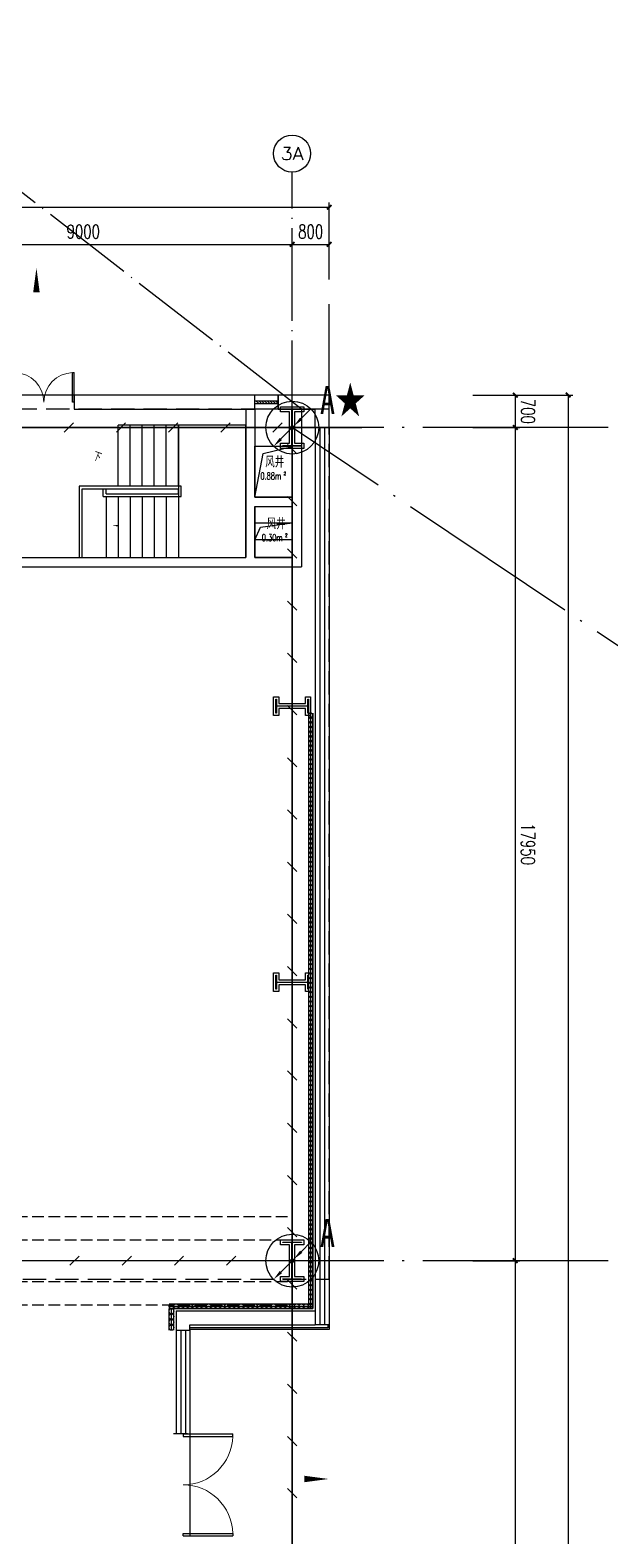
# Model space of a CAD drawing. Extents: x -1396510 to 1250330, y -1892470 to 1623980.
# Drawn here: x -134500 to -122005, y -1598504 to -1566060 of the extents above; entities that cross this region are included whole.
import ezdxf
from ezdxf.enums import TextEntityAlignment as Align

# ---------------------------------------------------------------- set-up
doc = ezdxf.new("R2010")
doc.units = 0
doc.header["$LTSCALE"] = 1000
doc.header["$MEASUREMENT"] = 0
for name, pattern in [('CENTER2', [1.125, 0.75, -0.125, 0.125, -0.125]), ('DASH', [0.35, 0.25, -0.1]), ('DOTE', [2.42, 2, -0.2, 0.02, -0.2])]:
    doc.linetypes.add(name, pattern=pattern)
doc.layers.get('Defpoints').update_dxf_attribs({"color": 210})
for name, color, linetype in [('10平面$0$WINDOW', 4, 'Continuous'), ('A-AXIS-D', 1, 'Continuous'), ('A-AXIS-DOTE', 14, 'DOTE'), ('A-AXIS-DP', 126, 'Continuous'), ('A-AXIS-SYMB', 3, 'Continuous'), ('A-CURTAIN', 134, 'Continuous'), ('A-HATCH-2', 251, 'Continuous'), ('A-HRAIL', 173, 'Continuous'), ('A-STAIR', 150, 'Continuous'), ('A-WINDOW', 140, 'Continuous'), ('A-防火门窗', 1, 'Continuous'), ('AS-COLN', 6, 'Continuous'), ('AS-WALL', 40, 'Continuous'), ('AS-结构边线层', 200, 'Continuous'), ('CURTWALL', 4, 'Continuous'), ('LWIRE', 4, 'Continuous'), ('SHTLN', 4, 'Continuous'), ('TEL_TEXT', 7, 'Continuous'), ('WINDOW', 4, 'Continuous'), ('WIRE-接地', 4, 'Continuous'), ('WIRE-照明', 1, 'Continuous'), ('建-窗', 4, 'Continuous'), ('建-箭头', 3, 'Continuous')]:
    doc.layers.add(name, color=color, linetype=linetype)
doc.layers.add('A-云线2', color=3, linetype='Continuous', plot=False)
doc.styles.add('-宋体', font='', dxfattribs={"width": 0.8})
doc.styles.add('_TCH_AXIS', font='COMPLEX', dxfattribs={"bigfont": 'GBCBIG'})
doc.styles.add('_TCH_DIM_T3', font='SIMPLEX', dxfattribs={"width": 0.705882, "bigfont": 'GBCBIG'})
doc.styles.add('A-AREA', font='SIMPLEX', dxfattribs={"bigfont": 'GBCBIG'})
doc.styles.add('A-DIM_T3', font='SIMPLEX', dxfattribs={"width": 0.705882, "bigfont": 'GBCBIG'})
doc.styles.add('A-STANDARD', font='SIMPLEX', dxfattribs={"bigfont": 'GBCBIG'})
doc.styles.get("Standard").update_dxf_attribs({"font": 'gbenor.shx', "bigfont": 'gbcbig.shx'})
doc.styles.get('-宋体').set_extended_font_data('SimSun')
doc.dimstyles.new('_TCH_ARCH&&100', dxfattribs={"dimtxt": 297.5, "dimasz": 100, "dimexe": 100, "dimexo": 100, "dimgap": 126.25, "dimtad": 1, "dimdec": 0, "dimzin": 0, "dimdsep": 46, "dimtxsty": '_TCH_DIM_T3', "dimblk": 'ARCHTICK', "dimcen": 0.09, "dimclrt": 7, "dimazin": 2, "dimtfac": 1, "dimtdec": 0, "dimtix": 1, "dimtmove": 2, "dimatfit": 3, "dimfxl": 0, "dimtolj": 1, "dimtzin": 0, "dimarcsym": 0})
doc.dimstyles.new('A-DIM&&100', dxfattribs={"dimtxt": 297.5, "dimasz": 100, "dimexe": 100, "dimexo": 100, "dimgap": 126.25, "dimtad": 1, "dimdec": 0, "dimzin": 0, "dimdsep": 46, "dimtxsty": 'A-DIM_T3', "dimblk": 'ARCHTICK', "dimcen": 0.09, "dimclrt": 7, "dimazin": 2, "dimtfac": 1, "dimtdec": 0, "dimtix": 1, "dimtmove": 2, "dimatfit": 3, "dimfxl": 0, "dimtolj": 1, "dimtzin": 0, "dimarcsym": 0})

# ---------------------------------------------------------------- blocks, each defined once
blk = doc.blocks.new('_ArchTick')
at = {"color": 0, "linetype": 'ByBlock', "const_width": 0.4}
blk.add_lwpolyline([(-0.5, -0.5), (0.5, 0.5)], dxfattribs=at)
blk = doc.blocks.new('*D503')
at = {"layer": 'A-AXIS-D', "color": 0, "lineweight": -2, "transparency": 16777216}
for p, q in [((187894, 700), (188910, 700)), ((188810, 700), (188810, 0)), ((187894, 0), (188910, 0))]:
    blk.add_line(p, q, dxfattribs=at)
at = {"layer": 'Defpoints', "color": 0, "transparency": 16777216}
for p in [(187794, 700), (187794, 0), (188810, 0)]:
    blk.add_point(p, dxfattribs=at)
at = {"layer": 'A-AXIS-D', "color": 0, "lineweight": -2, "transparency": 16777216, "xscale": 100, "yscale": 100, "zscale": 100}
for p, rotation in [((188810, 700), 90), ((188810, 0), 270)]:
    blk.add_blockref('_ArchTick', p, dxfattribs=dict(at, rotation=rotation))
at = {"layer": 'A-AXIS-D', "color": 7, "transparency": 16777216, "insert": (189085, 350), "char_height": 297.5, "attachment_point": 5, "rotation": 270, "style": 'A-DIM_T3'}
blk.add_mtext('\\A1;700', dxfattribs=at)
blk = doc.blocks.new('*D504')
at = {"layer": 'A-AXIS-D', "color": 0, "lineweight": -2, "transparency": 16777216}
for p, q in [((187894, 0), (188910, 0)), ((188810, 0), (188810, -17950)), ((187894, -17950), (188910, -17950))]:
    blk.add_line(p, q, dxfattribs=at)
at = {"layer": 'Defpoints', "color": 0, "transparency": 16777216}
for p in [(187794, 0), (187794, -17950), (188810, -17950)]:
    blk.add_point(p, dxfattribs=at)
at = {"layer": 'A-AXIS-D', "color": 0, "lineweight": -2, "transparency": 16777216, "xscale": 100, "yscale": 100, "zscale": 100}
for p, rotation in [((188810, 0), 90), ((188810, -17950), 270)]:
    blk.add_blockref('_ArchTick', p, dxfattribs=dict(at, rotation=rotation))
at = {"layer": 'A-AXIS-D', "color": 7, "transparency": 16777216, "insert": (189085, -8975), "char_height": 297.5, "attachment_point": 5, "rotation": 270, "style": 'A-DIM_T3'}
blk.add_mtext('\\A1;17950', dxfattribs=at)
blk = doc.blocks.new('*D505')
at = {"layer": 'A-AXIS-D', "color": 0, "lineweight": -2, "transparency": 16777216}
for p, q in [((187894, -17950), (188910, -17950)), ((188810, -17950), (188810, -35900)), ((187894, -35900), (188910, -35900))]:
    blk.add_line(p, q, dxfattribs=at)
at = {"layer": 'Defpoints', "color": 0, "transparency": 16777216}
for p in [(187794, -17950), (187794, -35900), (188810, -35900)]:
    blk.add_point(p, dxfattribs=at)
at = {"layer": 'A-AXIS-D', "color": 0, "lineweight": -2, "transparency": 16777216, "xscale": 100, "yscale": 100, "zscale": 100}
for p, rotation in [((188810, -17950), 90), ((188810, -35900), 270)]:
    blk.add_blockref('_ArchTick', p, dxfattribs=dict(at, rotation=rotation))
at = {"layer": 'A-AXIS-D', "color": 7, "transparency": 16777216, "insert": (189085, -26925), "char_height": 297.5, "attachment_point": 5, "rotation": 270, "style": 'A-DIM_T3'}
blk.add_mtext('\\A1;17950', dxfattribs=at)
blk = doc.blocks.new('4324324')
at = {"layer": 'A-HATCH-2', "color": 8, "linetype": 'DASH'}
for p, q in [((-294754, 603720), (-128854, 603720)), ((-294754, 603220), (-128854, 603220)), ((-294754, 602320), (-128854, 602320)), ((-294754, 601820), (-128854, 601820))]:
    blk.add_line(p, q, dxfattribs=at)
blk = doc.blocks.new('w42343243')
at = {"layer": 'A-HATCH-2', "color": 8}
blk.add_lwpolyline([(-165104, 621070), (-164604, 621070), (-164604, 620958), (-164800, 620958), (-164800, 620282), (-164604, 620282), (-164604, 620170), (-165104, 620170), (-165104, 620282), (-164908, 620282), (-164908, 620958), (-165104, 620958)], close=True, dxfattribs=at)
at = {"layer": 'AS-COLN', "color": 3}
blk.add_lwpolyline([(-165054, 621020), (-164654, 621020), (-164654, 621008), (-164850, 621008), (-164850, 620232), (-164654, 620232), (-164654, 620220), (-165054, 620220), (-165054, 620232), (-164858, 620232), (-164858, 621008), (-165054, 621008)], close=True, dxfattribs=at)
blk = doc.blocks.new('nt66')
at = {"layer": 'A-HATCH-2', "color": 8}
blk.add_lwpolyline([(-195840, 766870), (-195440, 766870), (-195440, 766758), (-195586, 766758), (-195586, 766182), (-195440, 766182), (-195440, 766070), (-195840, 766070), (-195840, 766182), (-195694, 766182), (-195694, 766758), (-195840, 766758)], close=True, dxfattribs=at)
at = {"layer": 'AS-COLN'}
blk.add_lwpolyline([(-195790, 766820), (-195490, 766820), (-195490, 766808), (-195636, 766808), (-195636, 766132), (-195490, 766132), (-195490, 766120), (-195790, 766120), (-195790, 766132), (-195644, 766132), (-195644, 766808), (-195790, 766808)], close=True, dxfattribs=at)
blk = doc.blocks.new('42343')
at = {"rotation": 270}
for p in [(-895324, 419080), (-895324, 413130)]:
    blk.add_blockref('nt66', p, dxfattribs=at)
at = {"layer": 'A-WINDOW'}
for p in [(36000, 100), (36000, -17850)]:
    blk.add_blockref('w42343243', p, dxfattribs=at)
blk = doc.blocks.new('324324')
at = {"layer": 'A-STAIR'}
for p, q in [((-28320, -15058), (-28320, -13743)), ((-28060, -15058), (-28060, -13743)), ((-27800, -15058), (-27800, -13743)), ((-27540, -15058), (-27540, -13743)), ((-27280, -15058), (-27280, -13743)), ((-27020, -15058), (-27020, -13743)), ((-25570, -13743), (-27020, -13743)), ((-27020, -13743), (-27020, -16593)), ((-25570, -16593), (-25570, -13743)), ((-26960, -15058), (-29160, -15058)), ((-29160, -15058), (-29160, -16593)), ((-27020, -15118), (-29100, -15118)), ((-29100, -15118), (-29100, -16593)), ((-28640, -15278), (-28640, -15118)), ((-27020, -15118), (-28580, -15118)), ((-28580, -15218), (-28580, -15118)), ((-28580, -15218), (-27020, -15218)), ((-28580, -15218), (-27020, -15218)), ((-27020, -15218), (-27020, -15118)), ((-26960, -15278), (-26960, -15058)), ((-28640, -15278), (-26960, -15278)), ((-28580, -15278), (-28580, -16593)), ((-28320, -15278), (-28320, -16593)), ((-28060, -15278), (-28060, -16593)), ((-27800, -15278), (-27800, -16593)), ((-27540, -15278), (-27540, -16593)), ((-27280, -15278), (-27280, -16593)), ((-27020, -15278), (-27020, -16593)), ((-27020, -16593), (-25570, -16593))]:
    blk.add_line(p, q, dxfattribs=at)
blk = doc.blocks.new('*D5829')
at = {"layer": 'A-AXIS-D', "color": 0, "lineweight": -2, "transparency": 16777216}
for p, q in [((188154, 700), (190050, 700)), ((189950, 700), (189950, -72500)), ((188154, -72500), (190050, -72500))]:
    blk.add_line(p, q, dxfattribs=at)
at = {"layer": 'Defpoints', "color": 0, "transparency": 16777216}
for p in [(188054, 700), (188054, -72500), (189950, -72500)]:
    blk.add_point(p, dxfattribs=at)
at = {"layer": 'A-AXIS-D', "color": 0, "lineweight": -2, "transparency": 16777216, "xscale": 100, "yscale": 100, "zscale": 100}
for p, rotation in [((189950, 700), 90), ((189950, -72500), 270)]:
    blk.add_blockref('_ArchTick', p, dxfattribs=dict(at, rotation=rotation))
at = {"layer": 'A-AXIS-D', "color": 7, "transparency": 16777216, "insert": (190225, -35900), "char_height": 297.5, "attachment_point": 5, "rotation": 270, "style": '_TCH_DIM_T3'}
blk.add_mtext('\\A1;73200', dxfattribs=at)
blk = doc.blocks.new('*D5853')
at = {"layer": 'A-AXIS-D', "color": 0, "lineweight": -2, "transparency": 16777216}
for p, q in [((175000, 3190), (175000, 4048)), ((175000, 3948), (184000, 3948)), ((184000, 3190), (184000, 4048))]:
    blk.add_line(p, q, dxfattribs=at)
at = {"layer": 'Defpoints', "color": 0, "transparency": 16777216}
for p in [(184000, 3948), (175000, 3090), (184000, 3090)]:
    blk.add_point(p, dxfattribs=at)
at = {"layer": 'A-AXIS-D', "color": 0, "lineweight": -2, "transparency": 16777216, "xscale": 100, "yscale": 100, "zscale": 100, "rotation": 180}
blk.add_blockref('_ArchTick', (175000, 3948), dxfattribs=at)
at = {"layer": 'A-AXIS-D', "color": 0, "lineweight": -2, "transparency": 16777216, "xscale": 100, "yscale": 100, "zscale": 100}
blk.add_blockref('_ArchTick', (184000, 3948), dxfattribs=at)
at = {"layer": 'A-AXIS-D', "color": 7, "transparency": 16777216, "insert": (179500, 4223), "char_height": 297.5, "attachment_point": 5, "style": '_TCH_DIM_T3'}
blk.add_mtext('\\A1;9000', dxfattribs=at)
blk = doc.blocks.new('*D5854')
at = {"layer": 'A-AXIS-D', "color": 0, "lineweight": -2, "transparency": 16777216}
for p, q in [((184000, 3190), (184000, 4048)), ((184000, 3948), (184800, 3948)), ((184800, 3190), (184800, 4048))]:
    blk.add_line(p, q, dxfattribs=at)
at = {"layer": 'Defpoints', "color": 0, "transparency": 16777216}
for p in [(184800, 3948), (184000, 3090), (184800, 3090)]:
    blk.add_point(p, dxfattribs=at)
at = {"layer": 'A-AXIS-D', "color": 0, "lineweight": -2, "transparency": 16777216, "xscale": 100, "yscale": 100, "zscale": 100, "rotation": 180}
blk.add_blockref('_ArchTick', (184000, 3948), dxfattribs=at)
at = {"layer": 'A-AXIS-D', "color": 0, "lineweight": -2, "transparency": 16777216, "xscale": 100, "yscale": 100, "zscale": 100}
blk.add_blockref('_ArchTick', (184800, 3948), dxfattribs=at)
at = {"layer": 'A-AXIS-D', "color": 7, "transparency": 16777216, "insert": (184400, 4223), "char_height": 297.5, "attachment_point": 5, "style": '_TCH_DIM_T3'}
blk.add_mtext('\\A1;800', dxfattribs=at)
blk = doc.blocks.new('*D5855')
at = {"layer": 'A-AXIS-D', "color": 0, "lineweight": -2, "transparency": 16777216}
for p, q in [((-900, 3290), (-900, 4848)), ((-900, 4748), (184800, 4748)), ((184800, 3290), (184800, 4848))]:
    blk.add_line(p, q, dxfattribs=at)
at = {"layer": 'Defpoints', "color": 0, "transparency": 16777216}
for p in [(184800, 4748), (-900, 3190), (184800, 3190)]:
    blk.add_point(p, dxfattribs=at)
at = {"layer": 'A-AXIS-D', "color": 0, "lineweight": -2, "transparency": 16777216, "xscale": 100, "yscale": 100, "zscale": 100, "rotation": 180}
blk.add_blockref('_ArchTick', (-900, 4748), dxfattribs=at)
at = {"layer": 'A-AXIS-D', "color": 0, "lineweight": -2, "transparency": 16777216, "xscale": 100, "yscale": 100, "zscale": 100}
blk.add_blockref('_ArchTick', (184800, 4748), dxfattribs=at)
at = {"layer": 'A-AXIS-D', "color": 7, "transparency": 16777216, "insert": (91950, 5023), "char_height": 297.5, "attachment_point": 5, "style": '_TCH_DIM_T3'}
blk.add_mtext('\\A1;185700', dxfattribs=at)
blk = doc.blocks.new('$DorLib2D$00000002')
for p, q in [((-0.5, 0), (-0.5, 0.4875)), ((-0.475, 0.4875), (-0.5, 0.4875)), ((-0.475, 0), (-0.475, 0.4875)), ((0.475, 0), (0.475, 0.4875)), ((0.475, 0.4875), (0.5, 0.4875)), ((0.5, 0), (0.5, 0.4875)), ((-0.5, 0), (-0.475, 0)), ((0.5, 0), (0.475, 0))]:
    blk.add_line(p, q)
at = {"lineweight": 13}
for centre, start, end in [((-0.4875, 0), 0, 88.53072), ((0.4875, 0), 91.46928, 180)]:
    blk.add_arc(centre, 0.4875, start, end, dxfattribs=at)
blk = doc.blocks.new('*U52')
at = {"color": 0}
for p, q in [((-250, 150), (250, 150)), ((250, 30), (-250, 30)), ((-250, -30), (-190, 30)), ((-190, -30), (-130, 30)), ((-130, -30), (-70, 30)), ((-70, -30), (-10, 30)), ((-10, -30), (50, 30)), ((50, -30), (110, 30)), ((110, -30), (170, 30)), ((170, -30), (230, 30)), ((250, -30), (-250, -30)), ((-250, -150), (250, -150))]:
    blk.add_line(p, q, dxfattribs=at)
for points in [[(-250, -150), (-250, 150)], [(250, -150), (250, 150)]]:
    blk.add_lwpolyline(points, dxfattribs=at)
blk = doc.blocks.new('*U51')
at = {"color": 0, "xscale": 0.001999999996058992, "yscale": 0.003333333333333334, "zscale": 0.001999999996058992}
blk.add_blockref('*U52', (0, 0), dxfattribs=at)
blk = doc.blocks.new('10平面$0$$DorLib2D$00000002')
for p, q in [((-0.5, 0), (-0.5, 0.4875)), ((-0.475, 0.4875), (-0.5, 0.4875)), ((-0.475, 0), (-0.475, 0.4875)), ((0.475, 0), (0.475, 0.4875)), ((0.475, 0.4875), (0.5, 0.4875)), ((0.5, 0), (0.5, 0.4875)), ((-0.5, 0), (-0.475, 0)), ((0.5, 0), (0.475, 0))]:
    blk.add_line(p, q)
at = {"lineweight": 13}
for centre, start, end in [((-0.4875, 0), 0, 88.53072), ((0.4875, 0), 91.46928, 180)]:
    blk.add_arc(centre, 0.4875, start, end, dxfattribs=at)
blk = doc.blocks.new('99平面图例外参$0$$LinePat$圆环')
for points in [[(0, 150), (300, 150)], [(0, 0), (300, 0)], [(0, -150), (300, -150)]]:
    blk.add_lwpolyline(points)
at = {"color": 0}
blk.add_circle((150, 0), 150, dxfattribs=at)
blk = doc.blocks.new('$TelecSys$00000008')
blk.add_line((0.4, 0.4), (-0.4, -0.4))
blk = doc.blocks.new('$TelecSys$00000078')
for p, q in [((1.15, 1.15), (0.55, 0.55)), ((0.104, 0.104), (0.104, 0.104)), ((-0.104, -0.104), (-0.104, -0.104))]:
    blk.add_line(p, q)
at = {"const_width": 0.142}
blk.add_lwpolyline([(-0.071, 0, 1), (0.071, 0, 1)], format="xyb", close=True, dxfattribs=at)
blk.add_solid([(0.62, 0.48), (0.48, 0.62), (0.1, 0.1)])
at = {"width": 0.8, "flags": 9}
blk.add_attdef('A', (0, 0), '', height=0.00002, dxfattribs=at)
blk = doc.blocks.new('$TelecSys$00000080')
for p, q in [((-0.7, -0.7), (0, 0)), ((0.104, 0.104), (0.104, 0.104)), ((-0.104, -0.104), (-0.104, -0.104))]:
    blk.add_line(p, q)
at = {"const_width": 0.142}
blk.add_lwpolyline([(0.071, 0, 1), (-0.071, 0, 1)], format="xyb", close=True, dxfattribs=at)
blk.add_solid([(-0.63, -0.77), (-0.77, -0.63), (-1.15, -1.15)])
at = {"width": 0.8, "flags": 9}
blk.add_attdef('A', (0, 0), '', height=0.00002, rotation=180, dxfattribs=at)
blk = doc.blocks.new('世赫3#厂房一层0821')
at = {"color": 8, "linetype": 'DASH', "ltscale": 2}
blk.add_lwpolyline([(165600, -18350), (184800, -18350), (184800, 399.8), (165600, 399.8)], close=True, dxfattribs=at)
at = {"layer": '10平面$0$WINDOW'}
for p, q in [((179300, 699.9), (178000, 699.9)), ((181799.6, -21680), (181799.6, -23880))]:
    blk.add_line(p, q, dxfattribs=at)
at = {"layer": 'A-AXIS-D'}
blk.add_circle((184000, 5904), 400, dxfattribs=at)
at = {"layer": 'A-AXIS-DOTE', "color": 8}
for p, q in [((184200, 400), (173660, 8564.2)), ((184000, -79980), (184000, 5514))]:
    blk.add_line(p, q, dxfattribs=at)
at = {"layer": 'A-AXIS-DOTE', "color": 8, "ltscale": 2}
for p, q in [((190814.2, 0), (-5155.8, 0)), ((214000, -20100), (184004, 0)), ((190814.2, -17950), (-5155.8, -17950))]:
    blk.add_line(p, q, dxfattribs=at)
at = {"layer": 'A-AXIS-DP'}
blk.add_line((184800, 0), (184800, 2660), dxfattribs=at)
at = {"layer": 'A-AXIS-SYMB', "color": 8}
for points in [[(178490, 1980, 0, 0, 0), (178490, 3440, 0, 140, 0), (178490, 2915, 0, 0, 0)], [(183326.4, -22654.2, 0, 0, 0), (184786.4, -22654.2, 0, 140, 0), (184261.4, -22654.2, 0, 0, 0)]]:
    blk.add_lwpolyline(points, format="xyseb", dxfattribs=at)
at = {"layer": 'A-CURTAIN'}
for points in [[(184800, -19330), (184800, -19430), (181800, -19430)], [(184770, -19330), (184770, -19400), (181800, -19400)]]:
    blk.add_lwpolyline(points, dxfattribs=at)
at = {"layer": 'A-STAIR'}
blk.add_line((181550, 50), (180250, 50), dxfattribs=at)
at = {"layer": 'AS-WALL'}
for p, q in [((183200, 699.9), (179300, 699.9)), ((179300, 699.9), (179300, 399.9)), ((183200, 399.9), (183200, 699.9)), ((184800, 699.9), (183700, 699.9)), ((183700, 699.9), (183700, 399.9)), ((184800, 0), (184800, 699.9)), ((179300, 399.9), (183200, 399.9)), ((183000, 400), (183000, -1600)), ((183200, 400), (183000, 400)), ((183200, 400), (183200, -1500)), ((183700, 399.9), (184500, 399.9)), ((184000, 400), (184000, -1500)), ((184200, 400), (184000, 400)), ((184100, 399.9), (184100, 399.9)), ((184300, 399.9), (184100, 399.9)), ((184300, 399.9), (184100, 399.9)), ((184200, 400), (184200, -1600)), ((184300, 399.9), (184300, 399.9)), ((184500, 0), (184500, 399.9)), ((184500, 0), (184800, 0)), ((183000, -1600), (183000, -2800)), ((183200, -1500), (184000, -1500)), ((184200, -1600), (184200, -3000)), ((183200, -1700), (184000, -1700)), ((183200, -1700), (183200, -2800)), ((184000, -1700), (184000, -2800)), ((177900, -2800), (183000, -2800)), ((183200, -2800), (184000, -2800)), ((177700, -3000), (183100, -3000)), ((183100, -3000), (184200, -3000)), ((181499.6, -19030), (184500, -19030)), ((181499.6, -19030), (181499.6, -19450)), ((181499.6, -19450), (181799.6, -19450)), ((181799.6, -19330), (184500, -19330)), ((181799.6, -19450), (181799.6, -19330))]:
    blk.add_line(p, q, dxfattribs=at)
at = {"layer": 'AS-结构边线层', "color": 8, "ltscale": 100}
for points in [[(183200, -400), (184000, -400), (184000, -1500), (183200, -1500)], [(183200, -1700), (184000, -1700), (184000, -2800), (183200, -2800)], [(183200, -2050), (184000, -2050), (184000, -2420), (183200, -2420)]]:
    blk.add_lwpolyline(points, close=True, dxfattribs=at)
for points in [[(183200, -1500), (183374.2, -555), (184000, -405)], [(183200, -2420), (183319.3, -2147.8), (184000, -2050)]]:
    blk.add_lwpolyline(points, dxfattribs=at)
at = {"layer": 'CURTWALL'}
for p, q in [((184500, 0), (184500, -19180)), ((184800, 0), (184500, 0)), ((184600, 0), (184600, -19180)), ((184700, 0), (184700, -19180)), ((184800, 0), (184800, -19180)), ((184500, -19180), (184500, -19330)), ((184800, -19330), (184500, -19330)), ((184600, -19180), (184600, -19330)), ((184700, -19180), (184700, -19330)), ((184800, -19180), (184800, -19330))]:
    blk.add_line(p, q, dxfattribs=at)
at = {"layer": 'WINDOW'}
for p, q in [((181499.6, -19450), (181499.6, -21680)), ((181599.6, -19450), (181599.6, -21680)), ((181699.6, -19450), (181699.6, -21680)), ((181799.6, -19450), (181799.6, -21680)), ((181745.4, -21680), (181445.1, -21680))]:
    blk.add_line(p, q, dxfattribs=at)
at = {"layer": '建-箭头'}
blk.add_lwpolyline([(179860, -637.5, 0, 0, 0), (181969.5, -637.5, 0, 0, 0), (181969.5, -2112.5, 0, 0, 0), (180120, -2112.5, 0, 40, 0), (180270, -2112.5, 0, 0, 0)], format="xyseb", dxfattribs=at)
at = {"layer": '10平面$0$WINDOW', "zscale": 300}
for name, p, xscale, yscale, rotation in [('$DorLib2D$00000002', (178650, 549.9), 1300, -1300, 179.9999999988313), ('10平面$0$$DorLib2D$00000002', (181649.6, -22780), -2200, 2200, 270.0000000014832)]:
    blk.add_blockref(name, p, dxfattribs=dict(at, xscale=xscale, yscale=yscale, rotation=rotation))
at = {"layer": 'A-HRAIL', "yscale": 0.3333333333111111, "zscale": 0.3333333333111111, "rotation": 90}
for p, xscale in [((184400, -6150.5), -0.3341019207332072), ((184400, -6250.7), -0.3341019207332072), ((184400, -6350.9), -0.3341019207332072), ((184400, -6451.2), -0.3341019207332072), ((184400, -6551.4), -0.3341019207332072), ((184400, -6651.6), -0.3341019207332072), ((184400, -6751.9), -0.3341019207332072), ((184400, -6852.1), -0.3341019207332072), ((184400, -6952.3), -0.3341019207332072), ((184400, -7052.6), -0.3341019207332072), ((184400, -7152.8), -0.3341019207332072), ((184400, -7253), -0.3341019207332072), ((184400, -7353.3), -0.3341019207332072), ((184400, -7453.5), -0.3341019207332072), ((184400, -7553.7), -0.3341019207332072), ((184400, -7653.9), -0.3341019207332072), ((184400, -7754.2), -0.3341019207332072), ((184400, -7854.4), -0.3341019207332072), ((184400, -7954.6), -0.3341019207332072), ((184400, -8054.9), -0.3341019207332072), ((184400, -8155.1), -0.3341019207332072), ((184400, -8255.3), -0.3341019207332072), ((184400, -8355.6), -0.3341019207332072), ((184400, -8455.8), -0.3341019207332072), ((184400, -8556), -0.3341019207332072), ((184400, -8656.3), -0.3341019207332072), ((184400, -8756.5), -0.3341019207332072), ((184400, -8856.7), -0.3341019207332072), ((184400, -8956.9), -0.3341019207332072), ((184400, -9057.2), -0.3341019207332072), ((184400, -9157.4), -0.3341019207332072), ((184400, -9257.6), -0.3341019207332072), ((184400, -9357.9), -0.3341019207332072), ((184400, -9458.1), -0.3341019207332072), ((184400, -9558.3), -0.3341019207332072), ((184400, -9658.6), -0.3341019207332072), ((184400, -9758.8), -0.3341019207332072), ((184400, -9859), -0.3341019207332072), ((184400, -9959.2), -0.3341019207332072), ((184400, -10059.5), -0.3341019207332072), ((184400, -10159.7), -0.3341019207332072), ((184400, -10259.9), -0.3341019207332072), ((184400, -10360.2), -0.3341019207332072), ((184400, -10460.4), -0.3341019207332072), ((184400, -10560.6), -0.3341019207332072), ((184400, -10660.9), -0.3341019207332072), ((184400, -10761.1), -0.3341019207332072), ((184400, -10861.3), -0.3341019207332072), ((184400, -10961.6), -0.3341019207332072), ((184400, -11061.8), -0.3341019207332072), ((184400, -11162), -0.3341019207332072), ((184400, -11262.2), -0.3341019207332072), ((184400, -11362.5), -0.3341019207332072), ((184400, -11462.7), -0.3341019207332072), ((184400, -11562.9), -0.3341019207332072), ((184400, -11663.2), -0.3341019207332072), ((184400, -11763.4), -0.3341019207332072), ((184400, -11863.6), -0.3341019207332072), ((184400, -11963.9), -0.3341019207332072), ((184400, -12064.1), -0.3341019207332072), ((184400, -12164.3), -0.3341019207332072), ((184400, -12264.6), -0.3341019207332072), ((184400, -12364.8), -0.3341019207332072), ((184400, -12465), -0.3341019207332072), ((184400, -12565.2), -0.3341019207332072), ((184400, -12665.5), -0.3341019207332072), ((184400, -12765.7), -0.3341019207332072), ((184400, -12865.9), -0.3341019207332072), ((184400, -12966.2), -0.3341019207332072), ((184400, -13066.4), -0.3341019207332072), ((184400, -13166.6), -0.3341019207332072), ((184400, -13266.9), -0.3341019207332072), ((184400, -13367.1), -0.3341019207332072), ((184400, -13467.3), -0.3341019207332072), ((184400, -13567.5), -0.3341019207332072), ((184400, -13667.8), -0.3341019207332072), ((184400, -13768), -0.3341019207332072), ((184400, -13868.2), -0.3341019207332072), ((184400, -13968.5), -0.3341019207332072), ((184400, -14068.7), -0.3341019207332072), ((184400, -14168.9), -0.3341019207332072), ((184400, -14269.2), -0.3341019207332072), ((184400, -14369.4), -0.3341019207332072), ((184400, -14469.6), -0.3341019207332072), ((184400, -14569.9), -0.3341019207332072), ((184400, -14670.1), -0.3341019207332072), ((184400, -14770.3), -0.3341019207332072), ((184400, -14870.5), -0.3341019207332072), ((184400, -14970.8), -0.3341019207332072), ((184400, -15071), -0.3341019207332072), ((184400, -15171.2), -0.3341019207332072), ((184400, -15271.5), -0.3341019207332072), ((184400, -15371.7), -0.3341019207332072), ((184400, -15471.9), -0.3341019207332072), ((184400, -15572.2), -0.3341019207332072), ((184400, -15672.4), -0.3341019207332072), ((184400, -15772.6), -0.3341019207332072), ((184400, -15872.9), -0.3341019207332072), ((184400, -15973.1), -0.3341019207332072), ((184400, -16073.3), -0.3341019207332072), ((184400, -16173.5), -0.3341019207332072), ((184400, -16273.8), -0.3341019207332072), ((184400, -16374), -0.3341019207332072), ((184400, -16474.2), -0.3341019207332072), ((184400, -16574.5), -0.3341019207332072), ((184400, -16674.7), -0.3341019207332072), ((184400, -16774.9), -0.3341019207332072), ((184400, -16875.2), -0.3341019207332072), ((184400, -16975.4), -0.3341019207332072), ((184400, -17075.6), -0.3341019207332072), ((184400, -17175.8), -0.3341019207332072), ((184400, -17276.1), -0.3341019207332072), ((184400, -17376.3), -0.3341019207332072), ((184400, -17476.5), -0.3341019207332072), ((184400, -17576.8), -0.3341019207332072), ((184400, -17677), -0.3341019207332072), ((184400, -17777.2), -0.3341019207332072), ((184400, -17877.5), -0.3341019207332072), ((184400, -17977.7), -0.3341019207332072), ((184400, -18077.9), -0.3341019207332072), ((184400, -18178.2), -0.3341019207332072), ((184400, -18278.4), -0.3341019207332072), ((184400, -18378.6), -0.3341019207332072), ((184400, -18478.8), -0.3341019207332072), ((184400, -18579.1), -0.3341019207332072), ((184400, -18679.3), -0.3341019207332072), ((184400, -18779.5), -0.3341019207332072), ((181400, -19097.5), 0.3916666671966327), ((181400, -19215), 0.3916666671966327), ((184400, -18879.8), -0.3341019207332072), ((181400, -19332.5), 0.3916666671966327), ((181400, -19450), 0.3916666671966327)]:
    blk.add_blockref('99平面图例外参$0$$LinePat$圆环', p, dxfattribs=dict(at, xscale=xscale))
at = {"layer": 'A-HRAIL', "xscale": 0.3333333266804324, "yscale": 0.3333333333111111, "zscale": 0.3333333333111111}
for p in [(181350, -18930), (181450, -18930), (181550, -18930), (181650, -18930), (181750, -18930), (181850, -18930), (181950, -18930), (182050, -18930), (182150, -18930), (182250, -18930), (182350, -18930), (182450, -18930), (182550, -18930), (182650, -18930), (182750, -18930), (182850, -18930), (182950, -18930), (183050, -18930), (183150, -18930), (183250, -18930), (183350, -18930), (183450, -18930), (183550, -18930), (183650, -18930), (183750, -18930), (183850, -18930), (183950, -18930), (184050, -18930), (184150, -18930), (184250, -18930), (184350, -18930)]:
    blk.add_blockref('99平面图例外参$0$$LinePat$圆环', p, dxfattribs=at)
at = {"layer": 'A-WINDOW'}
for name, p in [('42343', (312854.2, -620720)), ('324324', (208569.5, 13792.6)), ('4324324', (312854.2, -620720))]:
    blk.add_blockref(name, p, dxfattribs=at)
at = {"layer": '建-窗', "xscale": 500.000000985252, "yscale": -300, "zscale": 300, "rotation": 179.9999999988313}
blk.add_blockref('*U51', (183450, 549.9), dxfattribs=at)
at = {"layer": 'A-AXIS-D', "color": 7, "style": '_TCH_AXIS'}
blk.add_text('3A', height=276.42, dxfattribs=at).set_placement((183756.5, 5765.8), (184243.5, 5765.8), align=Align.FIT)
at = {"layer": 'A-防火门窗', "color": 8, "style": 'A-AREA'}
for p in [(183420.6, -860), (183450.6, -2190)]:
    blk.add_text('风井', height=241.13, dxfattribs=at).set_placement(p)
at = {"layer": 'A-防火门窗', "color": 8, "style": 'A-AREA', "width": 0.705882}
for s, height, p in [('0.88m', 148.75, (183316.7, -1115.9)), ('2', 74.4, (183816.7, -1028.4)), ('0.30m', 148.75, (183346.7, -2445.9)), ('2', 74.4, (183846.7, -2358.4))]:
    blk.add_text(s, height=height, dxfattribs=at).set_placement(p)
at = {"layer": '建-箭头', "color": 7, "style": 'A-STANDARD'}
blk.add_text('下', height=168.8, rotation=339.92971, dxfattribs=at).set_placement((179688.3, -687.1))
at = {"layer": 'A-AXIS-D'}
for base, p1, p2, picture, middle in [((184800, 4747.8), (-900, 3189.8), (184800, 3189.8), '*D5855', (91950, 5022.8)), ((184000, 3947.8), (175000, 3089.8), (184000, 3089.8), '*D5853', (179500, 4222.8)), ((184800, 3947.8), (184000, 3089.8), (184800, 3089.8), '*D5854', (184400, 4222.8))]:
    dim = blk.add_linear_dim(base=base, p1=p1, p2=p2, angle=0, dimstyle='_TCH_ARCH&&100', dxfattribs=at)
    dim.commit()
    dim.dimension.update_dxf_attribs({"geometry": picture, "text_midpoint": middle, "dimtype": 161})
for base, p1, p2, picture, middle in [((188810, 0), (187794.2, 700), (187794.2, 0), '*D503', (189085, 350)), ((188810, -17950), (187794.2, 0), (187794.2, -17950), '*D504', (189085, -8975)), ((188810, -35900), (187794.2, -17950), (187794.2, -35900), '*D505', (189085, -26925))]:
    dim = blk.add_linear_dim(base=base, p1=p1, p2=p2, angle=270, dimstyle='A-DIM&&100', override={"dimgap": 0}, dxfattribs=at)
    dim.commit()
    dim.dimension.update_dxf_attribs({"geometry": picture, "text_midpoint": middle, "dimtype": 129, "text_rotation": 270})
dim = blk.add_linear_dim(base=(189949.7, -72500.1), p1=(188054.2, 700), p2=(188054.2, -72500.1), angle=270, dimstyle='_TCH_ARCH&&100', dxfattribs=at)
dim.commit()
dim.dimension.update_dxf_attribs({"geometry": '*D5829', "text_midpoint": (190224.7, -35900), "dimtype": 161, "text_rotation": 270})

msp = doc.modelspace()

# ---------------------------------------------------------------- linework, layer by layer
at = {"layer": 'WIRE-接地', "linetype": 'CENTER2', "const_width": 35}
for points in [[(-312858.2, -1646424), (-128850.2, -1646424), (-128850.2, -1574624), (-294858.2, -1574624)], [(-127350.2, -1574624), (-128850.2, -1574624)], [(-301358.2, -1592574), (-128850.2, -1592574)], [(-127350.2, -1592574), (-128850.2, -1592574)]]:
    msp.add_lwpolyline(points, dxfattribs=at)
at = {"layer": 'WIRE-照明', "color": 6, "linetype": 'Continuous'}
for centre in [(-128850.2, -1574624), (-128850.2, -1592574)]:
    msp.add_circle(centre, 569.2, dxfattribs=at)

# ---------------------------------------------------------------- block references
at = {"layer": 'A-云线2'}
msp.add_blockref('世赫3#厂房一层0821', (-312854.2, -1574624), dxfattribs=at)
at = {"layer": 'LWIRE', "xscale": 350, "yscale": 350, "zscale": 350}
for name, p in [('$TelecSys$00000078', (-128850.2, -1574624)), ('$TelecSys$00000080', (-128850.2, -1574624)), ('$TelecSys$00000078', (-128850.2, -1592574)), ('$TelecSys$00000080', (-128850.2, -1592574))]:
    msp.add_blockref(name, p, dxfattribs=at)
at = {"layer": 'SHTLN', "xscale": 250, "yscale": 250, "zscale": 250}
for p, rotation in [((-133666.7, -1574624), 180), ((-132541.7, -1574624), 180), ((-131416.7, -1574624), 180), ((-130291.7, -1574624), 180), ((-129166.7, -1574624), 180), ((-128850.2, -1575086.5), 89.99999999999982), ((-128850.2, -1576211.5), 89.99999999999982), ((-128850.2, -1577336.5), 89.99999999999982), ((-128850.2, -1578461.5), 89.99999999999982), ((-128850.2, -1579586.5), 89.99999999999982), ((-128850.2, -1580711.5), 89.99999999999982), ((-128850.2, -1581836.5), 89.99999999999982), ((-128850.2, -1582961.5), 89.99999999999982), ((-128850.2, -1584086.5), 89.99999999999982), ((-128850.2, -1585211.5), 89.99999999999982), ((-128850.2, -1586336.5), 89.99999999999982), ((-128850.2, -1587461.5), 89.99999999999982), ((-128850.2, -1588586.5), 89.99999999999982), ((-128850.2, -1589711.5), 89.99999999999982), ((-128850.2, -1590836.5), 89.99999999999982), ((-128850.2, -1591961.5), 89.99999999999982), ((-133541.7, -1592574), 359.9999999999997), ((-132416.7, -1592574), 359.9999999999997), ((-131291.7, -1592574), 359.9999999999997), ((-130166.7, -1592574), 359.9999999999997), ((-128850.2, -1593086.5), 89.99999999999982), ((-128850.2, -1594211.5), 89.99999999999982), ((-128850.2, -1595336.5), 89.99999999999982), ((-128850.2, -1596461.5), 89.99999999999982), ((-128850.2, -1597586.5), 89.99999999999982)]:
    msp.add_blockref('$TelecSys$00000008', p, dxfattribs=dict(at, rotation=rotation))

# ---------------------------------------------------------------- texts
at = {"layer": 'TEL_TEXT', "style": '-宋体', "width": 0.8}
for s, p in [('A★', (-128254.4, -1574328.9)), ('A', (-128254.4, -1592278.9))]:
    msp.add_text(s, height=600, dxfattribs=at).set_placement(p)

doc.saveas('drawing.dxf')
